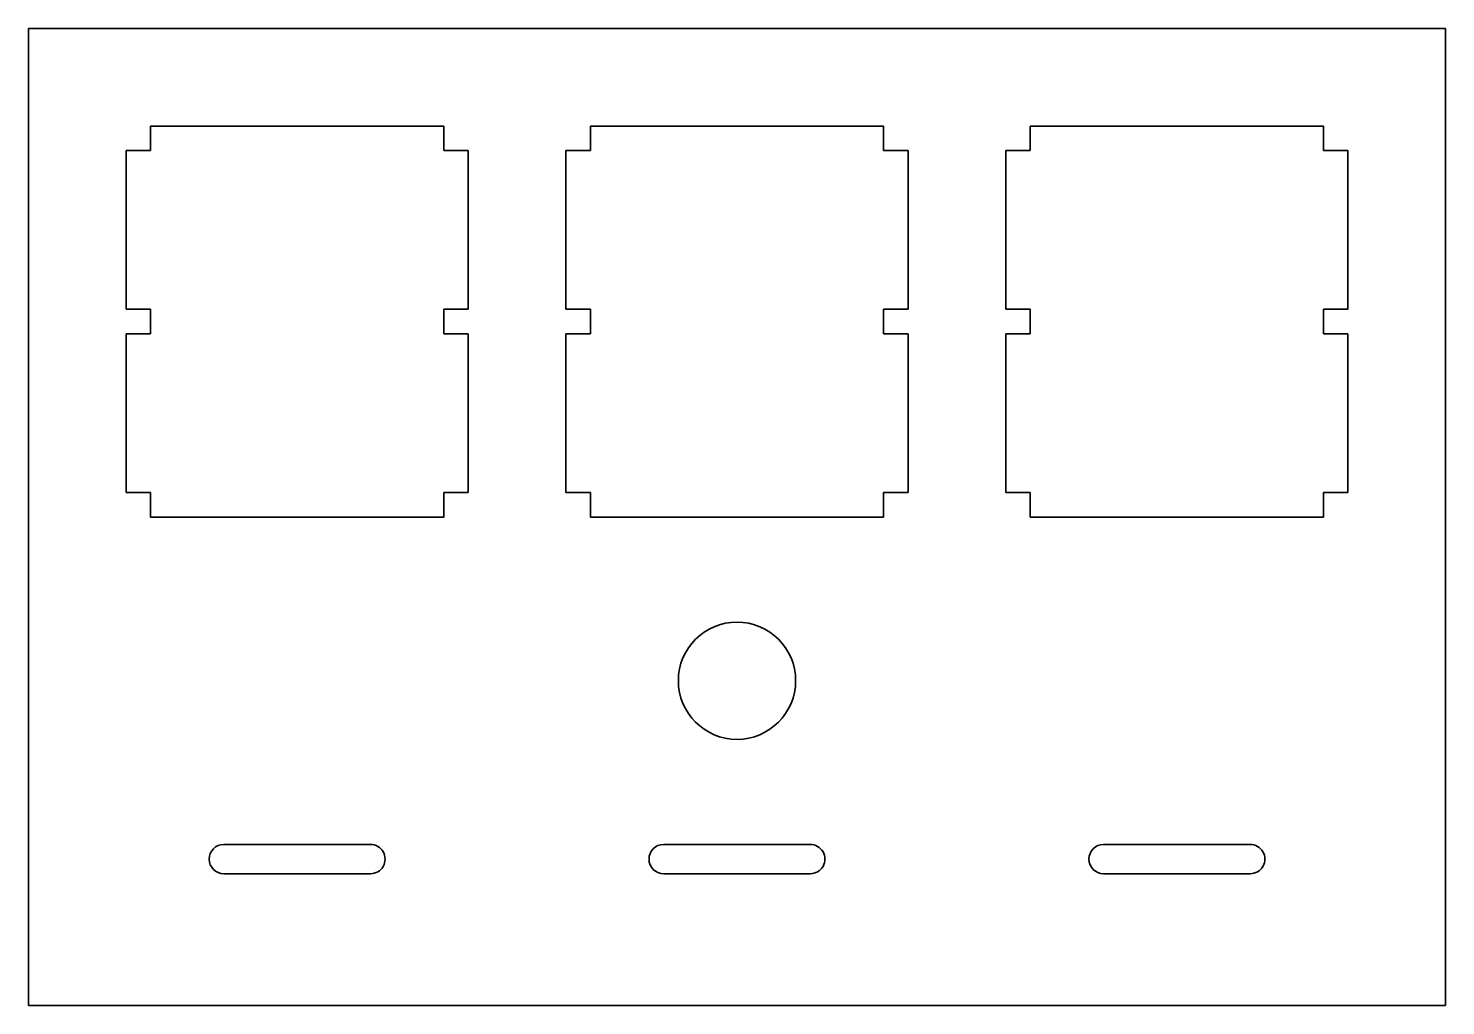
# Model space of a CAD drawing. Header units: millimetres. Extents: x 64 to 209, y 59 to 159.
import ezdxf

# ---------------------------------------------------------------- set-up
doc = ezdxf.new("R2010")
doc.units = ezdxf.units.MM

msp = doc.modelspace()

# ---------------------------------------------------------------- linework, layer by layer
at = {"color": 7, "lineweight": 35}
for p, q in [((64.277771, 158.582428), (64.277771, 58.582428)), ((209.277771, 158.582428), (64.277771, 158.582428)), ((64.277771, 158.582428), (64.277771, 58.582428)), ((209.277771, 58.582428), (209.277771, 158.582428)), ((76.777771, 148.582428), (76.777771, 146.082428)), ((79.277771, 148.582428), (76.777771, 148.582428)), ((104.277771, 148.582428), (79.277771, 148.582428)), ((104.277771, 148.582428), (106.777771, 148.582428)), ((106.777771, 148.582428), (106.777771, 146.082428)), ((121.777771, 148.582428), (121.777771, 146.082428)), ((124.277771, 148.582428), (121.777771, 148.582428)), ((124.277771, 148.582428), (149.277771, 148.582428)), ((149.277771, 148.582428), (151.777771, 148.582428)), ((151.777771, 148.582428), (151.777771, 146.082428)), ((166.777771, 148.582428), (166.777771, 146.082428)), ((169.277771, 148.582428), (166.777771, 148.582428)), ((169.277771, 148.582428), (194.277771, 148.582428)), ((194.277771, 148.582428), (196.777771, 148.582428)), ((196.777771, 148.582428), (196.777771, 146.082428)), ((74.277771, 143.582428), (74.277771, 146.082428)), ((76.777771, 146.082428), (74.277771, 146.082428)), ((109.277771, 146.082428), (106.777771, 146.082428)), ((109.277771, 143.582428), (109.277771, 146.082428)), ((119.277771, 146.082428), (121.777771, 146.082428)), ((119.277771, 143.582428), (119.277771, 146.082428)), ((151.777771, 146.082428), (154.277771, 146.082428)), ((154.277771, 143.582428), (154.277771, 146.082428)), ((164.277771, 146.082428), (166.777771, 146.082428)), ((164.277771, 143.582428), (164.277771, 146.082428)), ((196.777771, 146.082428), (199.277771, 146.082428)), ((199.277771, 143.582428), (199.277771, 146.082428)), ((74.277771, 143.582428), (74.277771, 129.832428)), ((109.277771, 143.582428), (109.277771, 129.832428)), ((119.277771, 143.582428), (119.277771, 129.832428)), ((154.277771, 143.582428), (154.277771, 129.832428)), ((164.277771, 143.582428), (164.277771, 129.832428)), ((199.277771, 143.582428), (199.277771, 129.832428)), ((76.777771, 129.832428), (74.277771, 129.832428)), ((76.777771, 129.832428), (76.777771, 127.332428)), ((106.777771, 129.832428), (109.277771, 129.832428)), ((106.777771, 129.832428), (106.777771, 127.332428)), ((121.777771, 129.832428), (119.277771, 129.832428)), ((121.777771, 129.832428), (121.777771, 127.332428)), ((151.777771, 129.832428), (154.277771, 129.832428)), ((151.777771, 129.832428), (151.777771, 127.332428)), ((166.777771, 129.832428), (164.277771, 129.832428)), ((166.777771, 129.832428), (166.777771, 127.332428)), ((196.777771, 129.832428), (199.277771, 129.832428)), ((196.777771, 129.832428), (196.777771, 127.332428)), ((76.777771, 127.332428), (74.277771, 127.332428)), ((74.277771, 127.332428), (74.277771, 113.582428)), ((109.277771, 127.332428), (106.777771, 127.332428)), ((109.277771, 127.332428), (109.277771, 113.582428)), ((119.277771, 127.332428), (121.777771, 127.332428)), ((119.277771, 127.332428), (119.277771, 113.582428)), ((151.777771, 127.332428), (154.277771, 127.332428)), ((154.277771, 127.332428), (154.277771, 113.582428)), ((164.277771, 127.332428), (166.777771, 127.332428)), ((164.277771, 127.332428), (164.277771, 113.582428)), ((196.777771, 127.332428), (199.277771, 127.332428)), ((199.277771, 127.332428), (199.277771, 113.582428)), ((74.277771, 111.082428), (74.277771, 113.582428)), ((109.277771, 111.082428), (109.277771, 113.582428)), ((119.277771, 111.082428), (119.277771, 113.582428)), ((154.277771, 111.082428), (154.277771, 113.582428)), ((164.277771, 111.082428), (164.277771, 113.582428)), ((199.277771, 111.082428), (199.277771, 113.582428)), ((76.777771, 111.082428), (74.277771, 111.082428)), ((76.777771, 111.082428), (76.777771, 108.582428)), ((109.277771, 111.082428), (106.777771, 111.082428)), ((106.777771, 111.082428), (106.777771, 108.582428)), ((119.277771, 111.082428), (121.777771, 111.082428)), ((121.777771, 111.082428), (121.777771, 108.582428)), ((151.777771, 111.082428), (151.777771, 108.582428)), ((151.777771, 111.082428), (154.277771, 111.082428)), ((164.277771, 111.082428), (166.777771, 111.082428)), ((166.777771, 111.082428), (166.777771, 108.582428)), ((196.777771, 111.082428), (199.277771, 111.082428)), ((196.777771, 111.082428), (196.777771, 108.582428)), ((79.277771, 108.582428), (76.777771, 108.582428)), ((104.277771, 108.582428), (79.277771, 108.582428)), ((106.777771, 108.582428), (104.277771, 108.582428)), ((121.777771, 108.582428), (124.277771, 108.582428)), ((124.277771, 108.582428), (149.277771, 108.582428)), ((149.277771, 108.582428), (151.777771, 108.582428)), ((166.777771, 108.582428), (169.277771, 108.582428)), ((169.277771, 108.582428), (194.277771, 108.582428)), ((194.277771, 108.582428), (196.777771, 108.582428)), ((91.777771, 75.082428), (84.277771, 75.082428)), ((91.777771, 75.082428), (99.277771, 75.082428)), ((136.777771, 75.082428), (129.277771, 75.082428)), ((136.777771, 75.082428), (144.277771, 75.082428)), ((181.777771, 75.082428), (174.277771, 75.082428)), ((181.777771, 75.082428), (189.277771, 75.082428)), ((84.277771, 72.082428), (91.777771, 72.082428)), ((99.277771, 72.082428), (91.777771, 72.082428)), ((129.277771, 72.082428), (136.777771, 72.082428)), ((144.277771, 72.082428), (136.777771, 72.082428)), ((174.277771, 72.082428), (181.777771, 72.082428)), ((189.277771, 72.082428), (181.777771, 72.082428)), ((64.277771, 58.582428), (204.277771, 58.582428)), ((64.277771, 58.582428), (209.277771, 58.582428))]:
    msp.add_line(p, q, dxfattribs=at)
msp.add_circle((136.777771, 91.832428), 6, dxfattribs=at)
for centre, start, end in [((84.277771, 73.582428), 90.000003, 269.999997), ((99.277771, 73.582428), 269.999997, 90.000003), ((129.277771, 73.582428), 90.000003, 269.999997), ((144.277771, 73.582428), 269.999997, 90.000003), ((174.277771, 73.582428), 90.000003, 269.999997), ((189.277771, 73.582428), 269.999997, 90.000003)]:
    msp.add_arc(centre, 1.5, start, end, dxfattribs=at)

doc.saveas('drawing.dxf')
